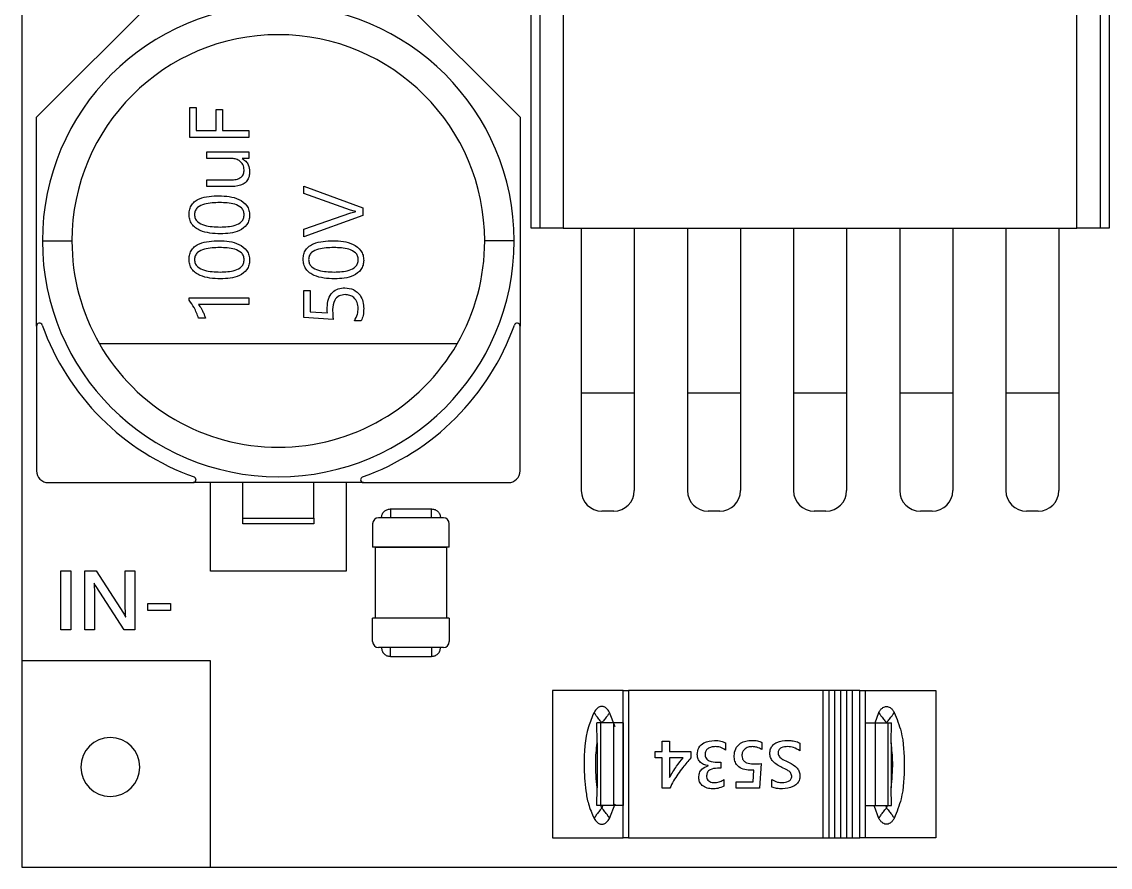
# Model space of a CAD drawing. Header units: millimetres. Extents: x 53 to 376, y 29 to 265.
# Drawn here: x 323.17 to 332.4, y 61.07 to 68.24 of the extents above; entities that cross this region are included whole.
import ezdxf

# ---------------------------------------------------------------- set-up
doc = ezdxf.new("R2010")
doc.units = ezdxf.units.MM

msp = doc.modelspace()

# ---------------------------------------------------------------- linework, layer by layer
at = {"color": 7, "linetype": 'Continuous', "lineweight": 25}
for p, q in [((332.3914, 71.5657), (332.3914, 66.4907)), ((332.3164, 70.8157), (332.3164, 66.4907)), ((327.7633, 70.6188), (327.7633, 66.4907)), ((332.1196, 66.4907), (332.1196, 70.6188)), ((323.1728, 69.9453), (323.1728, 62.8203)), ((327.5664, 69.6378), (327.5664, 66.4907)), ((327.4914, 66.4907), (327.4914, 69.5409)), ((324.2978, 68.4328), (323.2978, 67.4328)), ((327.3978, 67.4328), (326.3978, 68.4328)), ((324.5977, 67.5138), (324.6503, 67.5138)), ((324.5977, 67.2612), (324.5977, 67.5138)), ((324.6503, 67.5138), (324.6503, 67.3195)), ((324.8214, 67.3195), (324.8214, 67.4992)), ((324.8214, 67.4992), (324.874, 67.4992)), ((324.874, 67.4992), (324.874, 67.3195)), ((323.2978, 65.6604), (323.2978, 67.4328)), ((327.3978, 67.4328), (327.3978, 65.6604)), ((324.6503, 67.3195), (324.8214, 67.3195)), ((324.874, 67.3195), (325.0977, 67.3195)), ((325.0977, 67.3195), (325.0977, 67.2612)), ((325.0977, 67.2612), (324.5977, 67.2612)), ((324.7424, 67.0825), (324.7424, 67.1395)), ((324.7424, 67.1395), (325.0977, 67.1395)), ((325.0977, 67.1395), (325.0977, 67.0825)), ((324.9472, 67.0825), (324.7424, 67.0825)), ((325.0977, 67.0825), (325.0415, 67.0825)), ((325.0415, 67.0825), (325.0415, 67.0812)), ((324.7424, 66.8446), (324.7424, 66.9011)), ((324.7424, 66.9011), (324.9457, 66.9011)), ((324.9538, 66.8446), (324.7424, 66.8446)), ((325.565, 66.7853), (325.565, 66.8481)), ((325.565, 66.8481), (326.065, 66.6639)), ((325.9607, 66.6448), (325.565, 66.7853)), ((326.0057, 66.632), (326.0057, 66.6333)), ((326.065, 66.6639), (326.065, 66.5997)), ((325.565, 66.4842), (325.9614, 66.6219)), ((326.065, 66.5997), (325.565, 66.4193)), ((325.565, 66.4193), (325.565, 66.4842)), ((327.5664, 66.4907), (327.4914, 66.4907)), ((327.7633, 66.4907), (327.5664, 66.4907)), ((327.7633, 66.4907), (332.1196, 66.4907)), ((332.3164, 66.4907), (332.1196, 66.4907)), ((332.3914, 66.4907), (332.3164, 66.4907)), ((323.3478, 66.3828), (323.5978, 66.3828)), ((327.3478, 66.3828), (327.0978, 66.3828)), ((324.5911, 65.8795), (324.5911, 65.9011)), ((324.5911, 65.9011), (325.0977, 65.9011)), ((325.0977, 65.9011), (325.0977, 65.8442)), ((325.565, 65.7331), (325.565, 65.9632)), ((325.565, 65.9632), (325.6177, 65.9632)), ((325.6177, 65.9632), (325.6177, 65.7824)), ((325.0977, 65.8442), (324.6702, 65.8442)), ((324.7293, 65.729), (324.6717, 65.729)), ((325.8127, 65.7162), (325.565, 65.7331)), ((325.6177, 65.7824), (325.7641, 65.7723)), ((323.2978, 65.6604), (323.2978, 64.4328)), ((326.0514, 65.7068), (325.9927, 65.7068)), ((327.3978, 64.4328), (327.3978, 65.6604)), ((326.8648, 65.5104), (323.8307, 65.5104)), ((328.3664, 65.0907), (327.9164, 65.0907)), ((327.9164, 65.0907), (327.9164, 64.2657)), ((328.3664, 65.0907), (328.3664, 64.2657)), ((329.2664, 65.0907), (328.8164, 65.0907)), ((328.8164, 65.0907), (328.8164, 64.2657)), ((329.2664, 65.0907), (329.2664, 64.2657)), ((330.1664, 65.0907), (329.7164, 65.0907)), ((329.7164, 65.0907), (329.7164, 64.2657)), ((330.1664, 65.0907), (330.1664, 64.2657)), ((331.0664, 65.0907), (330.6164, 65.0907)), ((330.6164, 65.0907), (330.6164, 64.2657)), ((331.0664, 65.0907), (331.0664, 64.2657)), ((331.9664, 65.0907), (331.5164, 65.0907)), ((331.5164, 65.0907), (331.5164, 64.2657)), ((331.9664, 65.0907), (331.9664, 64.2657)), ((323.3978, 64.3328), (324.6254, 64.3328)), ((326.0702, 64.3328), (324.6254, 64.3328)), ((324.7728, 63.5828), (324.7728, 64.3328)), ((325.0478, 64.0328), (325.0478, 64.3328)), ((325.6478, 64.0328), (325.6478, 64.3328)), ((325.9228, 64.3328), (325.9228, 63.5828)), ((326.0702, 64.3328), (327.2978, 64.3328)), ((326.2978, 64.1094), (326.6478, 64.1094)), ((328.1914, 64.0907), (328.0914, 64.0907)), ((329.0914, 64.0907), (328.9914, 64.0907)), ((329.9914, 64.0907), (329.8914, 64.0907)), ((330.8914, 64.0907), (330.7914, 64.0907)), ((331.7914, 64.0907), (331.6914, 64.0907)), ((325.0478, 63.9828), (325.0478, 64.0328)), ((325.0478, 64.0328), (325.6478, 64.0328)), ((325.6478, 63.9828), (325.0478, 63.9828)), ((325.6478, 64.0328), (325.6478, 63.9828)), ((326.1478, 63.9844), (326.1478, 63.7844)), ((326.7478, 64.0343), (326.1978, 64.0343)), ((326.7978, 63.7844), (326.7978, 63.9844)), ((326.7978, 63.7844), (326.1478, 63.7844)), ((326.1728, 63.1843), (326.1728, 63.7844)), ((326.1728, 63.7844), (326.7728, 63.7844)), ((326.7728, 63.7844), (326.7728, 63.1843)), ((323.504, 63.0839), (323.504, 63.5839)), ((323.504, 63.5839), (323.5891, 63.5839)), ((323.5891, 63.5839), (323.5891, 63.0839)), ((323.7083, 63.0839), (323.7083, 63.5839)), ((323.7083, 63.5839), (323.8044, 63.5839)), ((323.8044, 63.5839), (324.0342, 63.2252)), ((324.0508, 63.2618), (324.0508, 63.5839)), ((324.0508, 63.5839), (324.1302, 63.5839)), ((324.1302, 63.5839), (324.1302, 63.0839)), ((325.9228, 63.5828), (324.7728, 63.5828)), ((323.7875, 63.4804), (323.7854, 63.4804)), ((323.7882, 63.4117), (323.7882, 63.0839)), ((324.04, 63.0839), (323.8024, 63.4514)), ((324.2429, 63.3076), (324.4324, 63.3076)), ((324.2429, 63.2484), (324.2429, 63.3076)), ((324.4324, 63.2484), (324.2429, 63.2484)), ((324.4324, 63.3076), (324.4324, 63.2484)), ((324.0529, 63.1944), (324.0542, 63.1944)), ((326.1478, 62.9844), (326.1478, 63.1843)), ((326.7978, 63.1843), (326.1478, 63.1843)), ((326.7728, 63.1843), (326.1728, 63.1843)), ((326.7978, 63.1843), (326.7978, 62.9844)), ((323.5891, 63.0839), (323.504, 63.0839)), ((323.7882, 63.0839), (323.7083, 63.0839)), ((324.1302, 63.0839), (324.04, 63.0839)), ((326.7478, 62.9343), (326.1978, 62.9343)), ((326.2978, 62.8593), (326.6478, 62.8593)), ((324.7728, 62.8203), (323.1728, 62.8203)), ((323.1728, 62.8203), (323.1728, 61.0703)), ((324.7728, 61.0703), (324.7728, 62.8203)), ((327.6728, 62.5703), (327.6728, 61.3203)), ((328.2728, 62.5703), (327.6728, 62.5703)), ((328.2728, 61.3203), (328.2728, 62.5703)), ((328.2728, 62.5703), (328.3165, 62.5703)), ((328.3165, 62.5703), (328.3165, 61.3203)), ((329.9675, 62.5703), (328.3165, 62.5703)), ((330.0175, 62.5703), (329.9675, 62.5703)), ((329.9675, 61.3203), (329.9675, 62.5703)), ((330.0675, 62.5703), (330.0175, 62.5703)), ((330.0175, 61.3203), (330.0175, 62.5703)), ((330.0675, 61.3203), (330.0675, 62.5703)), ((330.1175, 62.5703), (330.0675, 62.5703)), ((330.1175, 61.3203), (330.1175, 62.5703)), ((330.1675, 62.5703), (330.1175, 62.5703)), ((330.1675, 61.3203), (330.1675, 62.5703)), ((330.2175, 62.5703), (330.1675, 62.5703)), ((330.2175, 61.3203), (330.2175, 62.5703)), ((330.279, 62.5703), (330.2175, 62.5703)), ((330.279, 61.3203), (330.279, 62.5703)), ((330.279, 62.5703), (330.3228, 62.5703)), ((330.3228, 62.5703), (330.3228, 61.3203)), ((330.3228, 62.5703), (330.9228, 62.5703)), ((330.9228, 62.5703), (330.9228, 61.3203)), ((328.0506, 62.1247), (328.0483, 62.2953)), ((328.0803, 62.2953), (328.0483, 62.2953)), ((328.0803, 62.2953), (328.0803, 61.5953)), ((328.1884, 62.2953), (328.0803, 62.2953)), ((328.2043, 62.2625), (328.1568, 62.3841)), ((328.1884, 62.2953), (328.1884, 61.5953)), ((328.2728, 62.2953), (328.1884, 62.2953)), ((328.2728, 62.2953), (328.2728, 61.5953)), ((330.3228, 62.2953), (330.3228, 61.5953)), ((330.3228, 62.2953), (330.4072, 62.2953)), ((330.4072, 62.2953), (330.4072, 61.5953)), ((330.4072, 62.2953), (330.5152, 62.2953)), ((330.4078, 62.2953), (330.4388, 62.3841)), ((330.5152, 62.2953), (330.5152, 61.5953)), ((330.5152, 62.2953), (330.5473, 62.2953)), ((330.5449, 62.1247), (330.5473, 62.2953)), ((328.0506, 62.1247), (328.0506, 61.7446)), ((328.6021, 62.0515), (328.6021, 62.141)), ((328.6021, 62.141), (328.6645, 62.141)), ((328.6645, 62.141), (328.6645, 62.0515)), ((329.1407, 62.1249), (329.1407, 62.0645)), ((329.4477, 62.1298), (329.4477, 62.0677)), ((329.7704, 62.124), (329.7704, 62.0568)), ((330.5449, 62.1247), (330.5449, 61.7446)), ((328.543, 61.9989), (328.543, 62.0515)), ((328.543, 62.0515), (328.6021, 62.0515)), ((328.6645, 62.0515), (328.8446, 62.0515)), ((328.8446, 62.0515), (328.8446, 61.9984)), ((328.6021, 61.9989), (328.543, 61.9989)), ((328.6021, 61.741), (328.6021, 61.9989)), ((328.6645, 61.9989), (328.6645, 61.8312)), ((328.7797, 61.9989), (328.6645, 61.9989)), ((328.9931, 61.9318), (328.9931, 61.9328)), ((329.0694, 61.962), (329.1002, 61.962)), ((329.1002, 61.962), (329.1002, 61.9094)), ((329.4407, 61.9496), (329.4265, 61.741)), ((329.1002, 61.9094), (329.0708, 61.9094)), ((329.373, 61.7936), (329.3796, 61.8947)), ((328.0491, 61.5953), (328.0506, 61.7446)), ((328.667, 61.741), (328.6021, 61.741)), ((329.1258, 61.8155), (329.1258, 61.7584)), ((329.2306, 61.7936), (329.373, 61.7936)), ((329.2306, 61.741), (329.2306, 61.7936)), ((329.4265, 61.741), (329.2306, 61.741)), ((329.5328, 61.7498), (329.5328, 61.8147)), ((330.5465, 61.5953), (330.5449, 61.7446)), ((328.0803, 61.5953), (328.0491, 61.5953)), ((328.1884, 61.5953), (328.0803, 61.5953)), ((328.1568, 61.4851), (328.2045, 61.6074)), ((328.2728, 61.5953), (328.1884, 61.5953)), ((330.3228, 61.5953), (330.4072, 61.5953)), ((330.4388, 61.4851), (330.4034, 61.5863)), ((330.4072, 61.5953), (330.5152, 61.5953)), ((330.5152, 61.5953), (330.5465, 61.5953)), ((327.6728, 61.3203), (328.2728, 61.3203)), ((328.3165, 61.3203), (328.2728, 61.3203)), ((328.3165, 61.3203), (329.9675, 61.3203)), ((329.9675, 61.3203), (330.0175, 61.3203)), ((330.0175, 61.3203), (330.0675, 61.3203)), ((330.0675, 61.3203), (330.1175, 61.3203)), ((330.1175, 61.3203), (330.1675, 61.3203)), ((330.1675, 61.3203), (330.2175, 61.3203)), ((330.2175, 61.3203), (330.279, 61.3203)), ((330.3228, 61.3203), (330.279, 61.3203)), ((330.9228, 61.3203), (330.3228, 61.3203)), ((323.1728, 61.0703), (324.7728, 61.0703)), ((324.7728, 61.0703), (340.8923, 61.0703))]:
    msp.add_line(p, q, dxfattribs=at)
for centre, radius, start, end in [((325.3478, 66.3828), 2, 0, 180), ((325.3478, 66.3828), 1.75, 0, 180), ((325.3478, 66.3828), 2, 180, 0), ((325.3478, 66.3828), 1.75, 180, 209.90085), ((325.3478, 66.3828), 1.75, 330.09915, 0), ((323.3228, 65.6604), 0.025, 19.63362, 180), ((325.3478, 66.3828), 2.125, 199.63362, 250.36638), ((325.3478, 66.3828), 2.125, 289.63362, 340.36638), ((327.3728, 65.6604), 0.025, 0, 160.36638), ((325.3478, 66.3828), 1.75, 209.90085, 330.09915), ((323.3978, 64.4328), 0.1, 180, 270), ((327.2978, 64.4328), 0.1, 270, 0), ((324.6254, 64.3578), 0.025, 270, 70.36638), ((326.0702, 64.3578), 0.025, 109.63362, 180), ((326.0702, 64.3578), 0.025, 180, 270), ((328.0914, 64.2657), 0.175, 180, 270), ((328.1914, 64.2657), 0.175, 270, 0), ((328.9914, 64.2657), 0.175, 180, 270), ((329.0914, 64.2657), 0.175, 270, 0), ((329.8914, 64.2657), 0.175, 180, 270), ((329.9914, 64.2657), 0.175, 270, 0), ((330.7914, 64.2657), 0.175, 180, 270), ((330.8914, 64.2657), 0.175, 270, 0), ((331.6914, 64.2657), 0.175, 180, 270), ((331.7914, 64.2657), 0.175, 270, 0), ((326.1978, 63.9844), 0.05, 90, 180), ((326.7478, 63.9844), 0.05, 0, 90), ((326.1978, 62.9844), 0.05, 180, 270), ((326.7478, 62.9844), 0.05, 270, 0), ((323.9228, 61.9203), 0.25, 90, 270), ((323.9228, 61.9203), 0.25, 270, 90)]:
    msp.add_arc(centre, radius, start, end, dxfattribs=at)
for points, knots in [([(325.0582, 66.9871), (325.0562, 67.0026), (325.0521, 67.0334), (325.0198, 67.0648), (324.9834, 67.0805), (324.9593, 67.0819), (324.9472, 67.0825)], [0, 0, 0, 0, 0.279072, 0.558399, 0.778938, 1, 1, 1, 1]), ([(325.0415, 67.0812), (325.0519, 67.0744), (325.0727, 67.0607), (325.0991, 67.0233), (325.1023, 66.9911), (325.1043, 66.9715)], [0, 0, 0, 0, 0.28077, 0.561058, 1, 1, 1, 1]), ([(324.9457, 66.9011), (324.9608, 66.9017), (324.9908, 66.9028), (325.0313, 66.9187), (325.0557, 66.9514), (325.0574, 66.9752), (325.0582, 66.9871)], [0, 0, 0, 0, 0.281278, 0.560727, 0.779759, 1, 1, 1, 1]), ([(325.1043, 66.9715), (325.1035, 66.9575), (325.102, 66.9294), (325.0841, 66.8901), (325.0359, 66.8497), (324.9876, 66.8467), (324.9538, 66.8446)], [0, 0, 0, 0, 0.187622, 0.374604, 0.56136, 1, 1, 1, 1]), ([(324.5911, 66.6104), (324.592, 66.6245), (324.5937, 66.6526), (324.612, 66.6917), (324.6422, 66.7218), (324.7169, 66.7621), (324.7883, 66.7648), (324.8454, 66.767)], [0, 0, 0, 0, 0.1253055, 0.2503493, 0.3754615, 0.5008127, 1, 1, 1, 1]), ([(324.8454, 66.767), (324.9039, 66.7639), (324.9915, 66.7593), (325.0761, 66.6963), (325.1012, 66.6433), (325.1032, 66.6144), (325.1043, 66.6)], [0, 0, 0, 0, 0.499828, 0.748953, 0.874383, 1, 1, 1, 1]), ([(324.8512, 66.7087), (324.8074, 66.7075), (324.7418, 66.7058), (324.669, 66.676), (324.6406, 66.6406), (324.6383, 66.6186), (324.6371, 66.6076)], [0, 0, 0, 0, 0.501085, 0.750394, 0.87514, 1, 1, 1, 1]), ([(325.0582, 66.6056), (325.0572, 66.6163), (325.0552, 66.6379), (325.0293, 66.6739), (324.9585, 66.7058), (324.8942, 66.7075), (324.8512, 66.7087)], [0, 0, 0, 0, 0.125008, 0.249881, 0.498964, 1, 1, 1, 1]), ([(326.0057, 66.6333), (325.9971, 66.6349), (325.9819, 66.6376), (325.9672, 66.6426), (325.9607, 66.6448)], [0, 0, 0, 0, 0.559937, 1, 1, 1, 1]), ([(325.9614, 66.6219), (325.9696, 66.6244), (325.9841, 66.6288), (325.9991, 66.631), (326.0057, 66.632)], [0, 0, 0, 0, 0.5598813, 1, 1, 1, 1]), ([(324.8575, 66.4428), (324.7976, 66.4457), (324.7225, 66.4493), (324.6449, 66.4932), (324.6135, 66.5252), (324.5941, 66.5661), (324.5921, 66.5956), (324.5911, 66.6104)], [0, 0, 0, 0, 0.498991, 0.624393, 0.749594, 0.874722, 1, 1, 1, 1]), ([(324.6371, 66.6076), (324.6382, 66.5963), (324.6403, 66.5737), (324.6683, 66.5365), (324.7426, 66.5041), (324.81, 66.5023), (324.855, 66.5011)], [0, 0, 0, 0, 0.124965, 0.249793, 0.498946, 1, 1, 1, 1]), ([(324.855, 66.5011), (324.8976, 66.5023), (324.9613, 66.504), (325.031, 66.5371), (325.0554, 66.5736), (325.0573, 66.5949), (325.0582, 66.6056)], [0, 0, 0, 0, 0.500953, 0.749942, 0.874894, 1, 1, 1, 1]), ([(325.1043, 66.6), (325.1033, 66.5863), (325.1013, 66.5589), (325.0769, 66.5088), (324.9963, 66.4495), (324.9131, 66.4455), (324.8575, 66.4428)], [0, 0, 0, 0, 0.125581, 0.251016, 0.500118, 1, 1, 1, 1]), ([(327.9164, 66.4907), (327.9164, 66.4056), (327.9164, 66.2545), (327.9164, 66.0491), (327.9164, 65.8596), (327.9164, 65.7079), (327.9164, 65.5541), (327.9164, 65.4593), (327.9164, 65.3087), (327.9164, 65.1882), (327.9164, 65.1224), (327.9164, 65.0907)], [0, 0, 0, 0, 0.112206, 0.199231, 0.27273, 0.38236, 0.508624, 0.79651, 0.914154, 0.958589, 1, 1, 1, 1]), ([(328.3664, 66.4907), (328.3664, 66.4056), (328.3664, 66.2545), (328.3664, 66.0491), (328.3664, 65.8596), (328.3664, 65.7079), (328.3664, 65.5541), (328.3664, 65.4593), (328.3664, 65.3087), (328.3664, 65.1882), (328.3664, 65.1224), (328.3664, 65.0907)], [0, 0, 0, 0, 0.112206, 0.199231, 0.27273, 0.38236, 0.508624, 0.79651, 0.914154, 0.958589, 1, 1, 1, 1]), ([(328.8164, 66.4907), (328.8164, 66.4056), (328.8164, 66.2545), (328.8164, 66.0491), (328.8164, 65.8596), (328.8164, 65.7079), (328.8164, 65.5541), (328.8164, 65.4593), (328.8164, 65.3087), (328.8164, 65.1882), (328.8164, 65.1224), (328.8164, 65.0907)], [0, 0, 0, 0, 0.112206, 0.199231, 0.27273, 0.38236, 0.508624, 0.79651, 0.914154, 0.958589, 1, 1, 1, 1]), ([(329.2664, 66.4907), (329.2664, 66.4056), (329.2664, 66.2545), (329.2664, 66.0491), (329.2664, 65.8596), (329.2664, 65.7079), (329.2664, 65.5541), (329.2664, 65.4593), (329.2664, 65.3087), (329.2664, 65.1882), (329.2664, 65.1224), (329.2664, 65.0907)], [0, 0, 0, 0, 0.112206, 0.199231, 0.27273, 0.38236, 0.508624, 0.79651, 0.914154, 0.958589, 1, 1, 1, 1]), ([(329.7164, 66.4907), (329.7164, 66.4056), (329.7164, 66.2545), (329.7164, 66.0491), (329.7164, 65.8596), (329.7164, 65.7079), (329.7164, 65.5541), (329.7164, 65.4593), (329.7164, 65.3087), (329.7164, 65.1882), (329.7164, 65.1224), (329.7164, 65.0907)], [0, 0, 0, 0, 0.112206, 0.199231, 0.27273, 0.38236, 0.508624, 0.79651, 0.914154, 0.958589, 1, 1, 1, 1]), ([(330.1664, 66.4907), (330.1664, 66.4056), (330.1664, 66.2545), (330.1664, 66.0491), (330.1664, 65.8596), (330.1664, 65.7079), (330.1664, 65.5541), (330.1664, 65.4593), (330.1664, 65.3087), (330.1664, 65.1882), (330.1664, 65.1224), (330.1664, 65.0907)], [0, 0, 0, 0, 0.112206, 0.199231, 0.27273, 0.38236, 0.508624, 0.79651, 0.914154, 0.958589, 1, 1, 1, 1]), ([(330.6164, 66.4907), (330.6164, 66.4056), (330.6164, 66.2545), (330.6164, 66.0491), (330.6164, 65.8596), (330.6164, 65.7079), (330.6164, 65.5541), (330.6164, 65.4593), (330.6164, 65.3087), (330.6164, 65.1882), (330.6164, 65.1224), (330.6164, 65.0907)], [0, 0, 0, 0, 0.112206, 0.199231, 0.27273, 0.38236, 0.508624, 0.79651, 0.914154, 0.958589, 1, 1, 1, 1]), ([(331.0664, 66.4907), (331.0664, 66.4056), (331.0664, 66.2545), (331.0664, 66.0491), (331.0664, 65.8596), (331.0664, 65.7079), (331.0664, 65.5541), (331.0664, 65.4593), (331.0664, 65.3087), (331.0664, 65.1882), (331.0664, 65.1224), (331.0664, 65.0907)], [0, 0, 0, 0, 0.112206, 0.199231, 0.27273, 0.38236, 0.508624, 0.79651, 0.914154, 0.958589, 1, 1, 1, 1]), ([(331.5164, 66.4907), (331.5164, 66.4056), (331.5164, 66.2545), (331.5164, 66.0491), (331.5164, 65.8596), (331.5164, 65.7079), (331.5164, 65.5541), (331.5164, 65.4593), (331.5164, 65.3087), (331.5164, 65.1882), (331.5164, 65.1224), (331.5164, 65.0907)], [0, 0, 0, 0, 0.112206, 0.199231, 0.27273, 0.38236, 0.508624, 0.79651, 0.914154, 0.958589, 1, 1, 1, 1]), ([(331.9664, 66.4907), (331.9664, 66.4056), (331.9664, 66.2545), (331.9664, 66.0491), (331.9664, 65.8596), (331.9664, 65.7079), (331.9664, 65.5541), (331.9664, 65.4593), (331.9664, 65.3087), (331.9664, 65.1882), (331.9664, 65.1224), (331.9664, 65.0907)], [0, 0, 0, 0, 0.112206, 0.199231, 0.27273, 0.38236, 0.508624, 0.79651, 0.914154, 0.958589, 1, 1, 1, 1]), ([(324.5911, 66.2288), (324.592, 66.2429), (324.5937, 66.271), (324.612, 66.3101), (324.6422, 66.3402), (324.7169, 66.3805), (324.7883, 66.3832), (324.8454, 66.3854)], [0, 0, 0, 0, 0.125301, 0.250345, 0.375458, 0.50081, 1, 1, 1, 1]), ([(324.8454, 66.3854), (324.9039, 66.3823), (324.9915, 66.3777), (325.0761, 66.3147), (325.1012, 66.2617), (325.1032, 66.2329), (325.1043, 66.2184)], [0, 0, 0, 0, 0.49983, 0.748952, 0.874388, 1, 1, 1, 1]), ([(325.5584, 66.2288), (325.5593, 66.2429), (325.5611, 66.271), (325.5794, 66.3101), (325.6095, 66.3402), (325.6843, 66.3805), (325.7557, 66.3832), (325.8128, 66.3854)], [0, 0, 0, 0, 0.1253004, 0.2503458, 0.3754565, 0.5008081, 1, 1, 1, 1]), ([(325.8128, 66.3854), (325.8712, 66.3823), (325.9589, 66.3777), (326.0434, 66.3147), (326.0686, 66.2617), (326.0706, 66.2329), (326.0716, 66.2184)], [0, 0, 0, 0, 0.499828, 0.748951, 0.874388, 1, 1, 1, 1]), ([(324.8512, 66.3271), (324.8074, 66.326), (324.7418, 66.3243), (324.669, 66.2944), (324.6406, 66.259), (324.6383, 66.237), (324.6371, 66.226)], [0, 0, 0, 0, 0.501087, 0.7504, 0.875146, 1, 1, 1, 1]), ([(325.0582, 66.224), (325.0572, 66.2348), (325.0552, 66.2563), (325.0293, 66.2924), (324.9585, 66.3243), (324.8942, 66.326), (324.8512, 66.3271)], [0, 0, 0, 0, 0.125001, 0.249875, 0.498962, 1, 1, 1, 1]), ([(325.8185, 66.3271), (325.7747, 66.326), (325.7092, 66.3243), (325.6364, 66.2944), (325.6079, 66.259), (325.6056, 66.237), (325.6045, 66.226)], [0, 0, 0, 0, 0.50109, 0.750399, 0.875146, 1, 1, 1, 1]), ([(326.0256, 66.224), (326.0246, 66.2348), (326.0226, 66.2563), (325.9966, 66.2924), (325.9259, 66.3243), (325.8615, 66.326), (325.8185, 66.3271)], [0, 0, 0, 0, 0.125001, 0.249874, 0.498964, 1, 1, 1, 1]), ([(324.8575, 66.0613), (324.7976, 66.0641), (324.7225, 66.0678), (324.6449, 66.1117), (324.6135, 66.1436), (324.5941, 66.1845), (324.5921, 66.214), (324.5911, 66.2288)], [0, 0, 0, 0, 0.498989, 0.624389, 0.74959, 0.874717, 1, 1, 1, 1]), ([(324.6371, 66.226), (324.6382, 66.2147), (324.6403, 66.1922), (324.6683, 66.1549), (324.7426, 66.1226), (324.81, 66.1208), (324.855, 66.1195)], [0, 0, 0, 0, 0.124964, 0.249797, 0.498949, 1, 1, 1, 1]), ([(324.855, 66.1195), (324.8976, 66.1207), (324.9613, 66.1224), (325.031, 66.1555), (325.0554, 66.192), (325.0573, 66.2133), (325.0582, 66.224)], [0, 0, 0, 0, 0.500951, 0.749942, 0.874887, 1, 1, 1, 1]), ([(325.1043, 66.2184), (325.1033, 66.2047), (325.1013, 66.1773), (325.0769, 66.1272), (324.9963, 66.0679), (324.9131, 66.0639), (324.8575, 66.0613)], [0, 0, 0, 0, 0.12558, 0.25102, 0.500121, 1, 1, 1, 1]), ([(325.8249, 66.0613), (325.7649, 66.0641), (325.6898, 66.0678), (325.6122, 66.1117), (325.5809, 66.1436), (325.5615, 66.1845), (325.5595, 66.214), (325.5584, 66.2288)], [0, 0, 0, 0, 0.498989, 0.624389, 0.74959, 0.874717, 1, 1, 1, 1]), ([(325.6045, 66.226), (325.6056, 66.2147), (325.6077, 66.1922), (325.6357, 66.1549), (325.71, 66.1226), (325.7773, 66.1208), (325.8223, 66.1195)], [0, 0, 0, 0, 0.124965, 0.249796, 0.49895, 1, 1, 1, 1]), ([(325.8223, 66.1195), (325.8649, 66.1207), (325.9287, 66.1224), (325.9983, 66.1555), (326.0227, 66.192), (326.0246, 66.2133), (326.0256, 66.224)], [0, 0, 0, 0, 0.500951, 0.74994, 0.874888, 1, 1, 1, 1]), ([(326.0716, 66.2184), (326.0706, 66.2047), (326.0687, 66.1773), (326.0443, 66.1272), (325.9637, 66.0679), (325.8805, 66.0639), (325.8249, 66.0613)], [0, 0, 0, 0, 0.12558, 0.251021, 0.500121, 1, 1, 1, 1]), ([(325.7624, 65.8181), (325.764, 65.8419), (325.7672, 65.8894), (325.8016, 65.9491), (325.8556, 65.9817), (325.8929, 65.9846), (325.9117, 65.986)], [0, 0, 0, 0, 0.280687, 0.559831, 0.779533, 1, 1, 1, 1]), ([(325.9117, 65.986), (325.9368, 65.9833), (325.9871, 65.9777), (326.0417, 65.9285), (326.068, 65.8689), (326.0704, 65.8295), (326.0716, 65.8098)], [0, 0, 0, 0, 0.279582, 0.558447, 0.779024, 1, 1, 1, 1]), ([(325.9145, 65.9277), (325.8968, 65.9259), (325.8615, 65.9223), (325.814, 65.8743), (325.8105, 65.8285), (325.8084, 65.8005)], [0, 0, 0, 0, 0.280549, 0.560025, 1, 1, 1, 1]), ([(326.0256, 65.8105), (326.0241, 65.8276), (326.0213, 65.8616), (325.9935, 65.9023), (325.9546, 65.9246), (325.9279, 65.9267), (325.9145, 65.9277)], [0, 0, 0, 0, 0.280262, 0.559378, 0.779448, 1, 1, 1, 1]), ([(324.6717, 65.729), (324.6605, 65.7592), (324.6405, 65.8132), (324.6062, 65.8592), (324.5911, 65.8795)], [0, 0, 0, 0, 0.559836, 1, 1, 1, 1]), ([(324.6702, 65.8442), (324.6793, 65.8324), (324.6941, 65.8131), (324.7092, 65.7827), (324.7212, 65.7566), (324.7266, 65.7382), (324.7293, 65.729)], [0, 0, 0, 0, 0.339532, 0.55969, 0.779886, 1, 1, 1, 1]), ([(325.7641, 65.7723), (325.7636, 65.7809), (325.7627, 65.7961), (325.7625, 65.8114), (325.7624, 65.8181)], [0, 0, 0, 0, 0.559991, 1, 1, 1, 1]), ([(325.8084, 65.8005), (325.8087, 65.7847), (325.8092, 65.7566), (325.8116, 65.7285), (325.8127, 65.7162)], [0, 0, 0, 0, 0.560017, 1, 1, 1, 1]), ([(325.9927, 65.7068), (326.003, 65.7249), (326.0214, 65.7573), (326.0243, 65.7943), (326.0256, 65.8105)], [0, 0, 0, 0, 0.5598961, 1, 1, 1, 1]), ([(326.0716, 65.8098), (326.0714, 65.7898), (326.071, 65.7541), (326.0574, 65.7212), (326.0514, 65.7068)], [0, 0, 0, 0, 0.560845, 1, 1, 1, 1]), ([(326.2228, 64.0343), (326.2239, 64.0442), (326.2262, 64.0638), (326.2435, 64.0886), (326.2683, 64.1059), (326.2879, 64.1082), (326.2978, 64.1094)], [0, 0, 0, 0, 0.249732, 0.499558, 0.749427, 1, 1, 1, 1]), ([(326.2978, 64.1094), (326.2978, 64.1081), (326.2978, 64.1057), (326.2978, 64.0906), (326.2978, 64.0673), (326.2978, 64.0454), (326.2978, 64.0343)], [0, 0, 0, 0, 0.265059, 0.5111544, 0.7514402, 1, 1, 1, 1]), ([(326.6478, 64.0343), (326.6478, 64.0454), (326.6478, 64.0673), (326.6478, 64.0906), (326.6478, 64.1057), (326.6478, 64.1081), (326.6478, 64.1094)], [0, 0, 0, 0, 0.2485598, 0.4888456, 0.734941, 1, 1, 1, 1]), ([(326.6478, 64.1094), (326.6576, 64.1082), (326.6772, 64.106), (326.702, 64.0887), (326.7194, 64.0639), (326.7216, 64.0442), (326.7228, 64.0343)], [0, 0, 0, 0, 0.24972, 0.499551, 0.749427, 1, 1, 1, 1]), ([(323.7854, 63.4804), (323.7864, 63.4676), (323.7882, 63.4448), (323.7882, 63.4218), (323.7882, 63.4117)], [0, 0, 0, 0, 0.5598524, 1, 1, 1, 1]), ([(323.8024, 63.4514), (323.7992, 63.4566), (323.7936, 63.466), (323.7893, 63.476), (323.7875, 63.4804)], [0, 0, 0, 0, 0.559889, 1, 1, 1, 1]), ([(324.0342, 63.2252), (324.0378, 63.2195), (324.0443, 63.2095), (324.0503, 63.199), (324.0529, 63.1944)], [0, 0, 0, 0, 0.560024, 1, 1, 1, 1]), ([(324.0542, 63.1944), (324.053, 63.207), (324.0508, 63.2294), (324.0508, 63.2519), (324.0508, 63.2618)], [0, 0, 0, 0, 0.559844, 1, 1, 1, 1]), ([(326.2228, 62.9343), (326.2239, 62.9245), (326.2261, 62.9049), (326.2435, 62.8801), (326.2682, 62.8624), (326.2879, 62.8604), (326.2978, 62.8593)], [0, 0, 0, 0, 0.2495543, 0.4992177, 0.7505379, 1, 1, 1, 1]), ([(326.2978, 62.8593), (326.2978, 62.8603), (326.2978, 62.8623), (326.2978, 62.8757), (326.2978, 62.9002), (326.2978, 62.9232), (326.2978, 62.9344)], [0, 0, 0, 0, 0.224189, 0.476933, 0.747474, 1, 1, 1, 1]), ([(326.6478, 62.9344), (326.6478, 62.9233), (326.6478, 62.9004), (326.6478, 62.8757), (326.6478, 62.8624), (326.6478, 62.8603), (326.6478, 62.8593)], [0, 0, 0, 0, 0.2509034, 0.5216605, 0.7754778, 1, 1, 1, 1]), ([(326.6478, 62.8593), (326.6576, 62.8605), (326.6772, 62.8627), (326.702, 62.8801), (326.7197, 62.9048), (326.7217, 62.9245), (326.7228, 62.9343)], [0, 0, 0, 0, 0.249557, 0.499225, 0.75048, 1, 1, 1, 1]), ([(328.091, 62.4346), (328.0874, 62.4344), (328.0802, 62.4339), (328.0666, 62.4288), (328.0457, 62.4141), (328.0335, 62.3961), (328.0253, 62.3841)], [0, 0, 0, 0, 0.124976, 0.25024, 0.500144, 1, 1, 1, 1]), ([(328.1567, 62.3841), (328.1486, 62.3961), (328.1364, 62.4141), (328.1154, 62.4288), (328.1018, 62.4339), (328.0946, 62.4344), (328.091, 62.4346)], [0, 0, 0, 0, 0.4998337, 0.7497683, 0.8750208, 1, 1, 1, 1]), ([(330.4388, 62.3841), (330.4444, 62.3926), (330.4543, 62.4074), (330.4719, 62.4237), (330.4885, 62.433), (330.4995, 62.4341), (330.5045, 62.4346)], [0, 0, 0, 0, 0.351569, 0.618998, 0.827109, 1, 1, 1, 1]), ([(330.5045, 62.4346), (330.5095, 62.4341), (330.5205, 62.433), (330.5371, 62.4237), (330.5547, 62.4074), (330.5646, 62.3926), (330.5702, 62.3841)], [0, 0, 0, 0, 0.1728642, 0.3809879, 0.6484079, 1, 1, 1, 1]), ([(328.0253, 62.3841), (328.0079, 62.3437), (327.9472, 62.2022), (327.9357, 61.9709), (327.9485, 61.7526), (327.9745, 61.6001), (328.0075, 61.5253), (328.0252, 61.4852)], [0, 0, 0, 0, 0.142696, 0.499693, 0.735092, 0.857689, 1, 1, 1, 1]), ([(328.091, 62.2971), (328.0823, 62.3074), (328.0648, 62.3281), (328.0466, 62.3521), (328.0359, 62.3676), (328.03, 62.3766), (328.0261, 62.3829), (328.0256, 62.3837), (328.0253, 62.3841)], [0, 0, 0, 0, 0.249673, 0.499257, 0.624643, 0.746496, 0.868407, 1, 1, 1, 1]), ([(328.1567, 62.3841), (328.1565, 62.3837), (328.156, 62.3829), (328.1521, 62.3766), (328.1462, 62.3676), (328.1354, 62.3521), (328.1173, 62.3281), (328.0998, 62.3074), (328.091, 62.2971)], [0, 0, 0, 0, 0.13163, 0.253561, 0.375443, 0.500844, 0.750392, 1, 1, 1, 1]), ([(330.4388, 62.3841), (330.4391, 62.3837), (330.4395, 62.3829), (330.4435, 62.3766), (330.4493, 62.3676), (330.4601, 62.3521), (330.4783, 62.3281), (330.4958, 62.3074), (330.5045, 62.2971)], [0, 0, 0, 0, 0.13163, 0.253561, 0.375443, 0.500844, 0.750392, 1, 1, 1, 1]), ([(330.5045, 62.2971), (330.5133, 62.3074), (330.5307, 62.3281), (330.5489, 62.3521), (330.5597, 62.3676), (330.5655, 62.3766), (330.5695, 62.3829), (330.57, 62.3837), (330.5702, 62.3841)], [0, 0, 0, 0, 0.249673, 0.499257, 0.624643, 0.746496, 0.868407, 1, 1, 1, 1]), ([(330.5702, 62.3841), (330.5919, 62.3298), (330.6491, 62.1864), (330.6579, 61.9347), (330.6491, 61.683), (330.5919, 61.5396), (330.5702, 61.4852)], [0, 0, 0, 0, 0.189468, 0.499963, 0.810484, 1, 1, 1, 1]), ([(328.0506, 61.7446), (328.0441, 61.8156), (328.0325, 61.9424), (328.0451, 62.069), (328.0506, 62.1247)], [0, 0, 0, 0, 0.560372, 1, 1, 1, 1]), ([(328.9001, 62.0274), (328.9028, 62.0472), (328.9082, 62.087), (328.9641, 62.1377), (329.0152, 62.143), (329.0463, 62.1462)], [0, 0, 0, 0, 0.2799226, 0.5601866, 1, 1, 1, 1]), ([(329.0463, 62.1462), (329.0648, 62.1457), (329.0978, 62.1447), (329.1276, 62.131), (329.1407, 62.1249)], [0, 0, 0, 0, 0.560452, 1, 1, 1, 1]), ([(329.2125, 62.0153), (329.2148, 62.0363), (329.2192, 62.0783), (329.2614, 62.1231), (329.3115, 62.1437), (329.3443, 62.1454), (329.3607, 62.1462)], [0, 0, 0, 0, 0.27955, 0.558394, 0.778912, 1, 1, 1, 1]), ([(329.3607, 62.1462), (329.3776, 62.1461), (329.4076, 62.1457), (329.4354, 62.1347), (329.4477, 62.1298)], [0, 0, 0, 0, 0.560774, 1, 1, 1, 1]), ([(329.5156, 62.0368), (329.5166, 62.0499), (329.5185, 62.0761), (329.5415, 62.1096), (329.5896, 62.1413), (329.634, 62.1442), (329.6652, 62.1462)], [0, 0, 0, 0, 0.1869401, 0.3734631, 0.5604196, 1, 1, 1, 1]), ([(329.6652, 62.1462), (329.6774, 62.1456), (329.6977, 62.1444), (329.7254, 62.1393), (329.7487, 62.1342), (329.7632, 62.1274), (329.7704, 62.124)], [0, 0, 0, 0, 0.340083, 0.560232, 0.780387, 1, 1, 1, 1]), ([(330.5449, 61.7446), (330.5514, 61.8156), (330.563, 61.9424), (330.5505, 62.069), (330.5449, 62.1247)], [0, 0, 0, 0, 0.560372, 1, 1, 1, 1]), ([(328.9931, 61.9328), (328.9794, 61.9352), (328.9523, 61.9398), (328.9209, 61.9638), (328.9027, 61.995), (328.901, 62.0166), (328.9001, 62.0274)], [0, 0, 0, 0, 0.2803514, 0.5596144, 0.7796301, 1, 1, 1, 1]), ([(329.053, 62.0936), (329.0416, 62.093), (329.0187, 62.0917), (328.9891, 62.0784), (328.9688, 62.0554), (328.9669, 62.0373), (328.9659, 62.0282)], [0, 0, 0, 0, 0.280989, 0.5608236, 0.7803015, 1, 1, 1, 1]), ([(328.9659, 62.0282), (328.9663, 62.0224), (328.9669, 62.0108), (328.974, 61.9945), (328.986, 61.9817), (329.0162, 61.9641), (329.0458, 61.9629), (329.0694, 61.962)], [0, 0, 0, 0, 0.125403, 0.250535, 0.375648, 0.500983, 1, 1, 1, 1]), ([(329.1407, 62.0645), (329.1256, 62.0738), (329.0985, 62.0906), (329.0669, 62.0927), (329.053, 62.0936)], [0, 0, 0, 0, 0.559405, 1, 1, 1, 1]), ([(329.3683, 62.0936), (329.3559, 62.0928), (329.3312, 62.0912), (329.3003, 62.0737), (329.2809, 62.0471), (329.2792, 62.0276), (329.2783, 62.0179)], [0, 0, 0, 0, 0.280709, 0.560148, 0.779848, 1, 1, 1, 1]), ([(329.2783, 62.0179), (329.279, 62.0093), (329.2804, 61.9923), (329.2949, 61.9703), (329.3261, 61.9493), (329.3551, 61.9475), (329.3755, 61.9462)], [0, 0, 0, 0, 0.18699, 0.373502, 0.560558, 1, 1, 1, 1]), ([(329.4477, 62.0677), (329.4338, 62.0758), (329.4092, 62.0902), (329.3808, 62.0926), (329.3683, 62.0936)], [0, 0, 0, 0, 0.5599683, 1, 1, 1, 1]), ([(329.6177, 61.9158), (329.59, 61.931), (329.5515, 61.9522), (329.5191, 61.9998), (329.5168, 62.0244), (329.5156, 62.0368)], [0, 0, 0, 0, 0.559859, 0.780133, 1, 1, 1, 1]), ([(329.6674, 62.0936), (329.6481, 62.0928), (329.624, 62.0917), (329.6003, 62.0761), (329.5878, 62.0615), (329.5861, 62.0472), (329.585, 62.0377)], [0, 0, 0, 0, 0.4997279, 0.6254277, 0.7509641, 1, 1, 1, 1]), ([(329.585, 62.0377), (329.5879, 62.0262), (329.5938, 62.003), (329.6316, 61.9809), (329.6584, 61.9687), (329.6749, 61.9612)], [0, 0, 0, 0, 0.275422, 0.556526, 1, 1, 1, 1]), ([(329.7704, 62.0568), (329.7527, 62.0682), (329.7211, 62.0886), (329.6838, 62.0921), (329.6674, 62.0936)], [0, 0, 0, 0, 0.558758, 1, 1, 1, 1]), ([(328.6645, 61.8312), (328.684, 61.8639), (328.7187, 61.9224), (328.7611, 61.9755), (328.7797, 61.9989)], [0, 0, 0, 0, 0.559868, 1, 1, 1, 1]), ([(328.8446, 61.9984), (328.8216, 61.9713), (328.7836, 61.9266), (328.736, 61.8604), (328.6979, 61.8027), (328.6773, 61.7616), (328.667, 61.741)], [0, 0, 0, 0, 0.340011, 0.560047, 0.780072, 1, 1, 1, 1]), ([(328.9131, 61.8307), (328.9141, 61.8438), (328.9159, 61.8699), (328.9415, 61.9118), (328.9735, 61.9242), (328.9931, 61.9318)], [0, 0, 0, 0, 0.2811073, 0.5611295, 1, 1, 1, 1]), ([(329.3449, 61.8936), (329.3258, 61.8947), (329.2876, 61.897), (329.2407, 61.9266), (329.2156, 61.9703), (329.2136, 62.0003), (329.2125, 62.0153)], [0, 0, 0, 0, 0.2806994, 0.5595229, 0.7793734, 1, 1, 1, 1]), ([(329.3755, 61.9462), (329.3876, 61.9467), (329.4094, 61.9474), (329.4311, 61.9489), (329.4407, 61.9496)], [0, 0, 0, 0, 0.559985, 1, 1, 1, 1]), ([(329.6749, 61.9612), (329.7016, 61.9468), (329.7388, 61.9268), (329.7681, 61.8803), (329.7698, 61.8566), (329.7707, 61.8448)], [0, 0, 0, 0, 0.559663, 0.779768, 1, 1, 1, 1]), ([(329.0708, 61.9094), (329.0492, 61.9084), (329.0222, 61.9071), (328.9956, 61.8897), (328.9818, 61.8731), (328.9801, 61.8571), (328.9789, 61.8464)], [0, 0, 0, 0, 0.499598, 0.625302, 0.750817, 1, 1, 1, 1]), ([(328.9789, 61.8464), (328.9793, 61.8398), (328.9801, 61.8267), (328.989, 61.8085), (329.0122, 61.7905), (329.0347, 61.7892), (329.0505, 61.7883)], [0, 0, 0, 0, 0.1874107, 0.3740992, 0.5609154, 1, 1, 1, 1]), ([(329.3796, 61.8947), (329.3732, 61.8943), (329.3616, 61.8937), (329.35, 61.8936), (329.3449, 61.8936)], [0, 0, 0, 0, 0.560005, 1, 1, 1, 1]), ([(329.7013, 61.8429), (329.6989, 61.8539), (329.6941, 61.876), (329.6588, 61.8976), (329.6333, 61.9089), (329.6177, 61.9158)], [0, 0, 0, 0, 0.275842, 0.556706, 1, 1, 1, 1]), ([(329.6199, 61.7883), (329.6385, 61.7897), (329.6663, 61.7917), (329.692, 61.8127), (329.7004, 61.8292), (329.701, 61.8384), (329.7013, 61.8429)], [0, 0, 0, 0, 0.499145, 0.748819, 0.874304, 1, 1, 1, 1]), ([(329.7707, 61.8448), (329.7695, 61.832), (329.7671, 61.8064), (329.7436, 61.7746), (329.6976, 61.7426), (329.6542, 61.7385), (329.6238, 61.7357)], [0, 0, 0, 0, 0.186819, 0.373619, 0.560818, 1, 1, 1, 1]), ([(329.03, 61.7357), (329.0141, 61.7367), (328.9825, 61.7386), (328.943, 61.7604), (328.917, 61.7933), (328.9144, 61.8182), (328.9131, 61.8307)], [0, 0, 0, 0, 0.2807794, 0.5603458, 0.7801331, 1, 1, 1, 1]), ([(329.1258, 61.7584), (329.1086, 61.7509), (329.078, 61.7374), (329.0447, 61.7362), (329.03, 61.7357)], [0, 0, 0, 0, 0.559326, 1, 1, 1, 1]), ([(329.0505, 61.7883), (329.0658, 61.79), (329.0932, 61.793), (329.1158, 61.8086), (329.1258, 61.8155)], [0, 0, 0, 0, 0.559011, 1, 1, 1, 1]), ([(329.5328, 61.8147), (329.5479, 61.8058), (329.575, 61.7901), (329.6062, 61.7889), (329.6199, 61.7883)], [0, 0, 0, 0, 0.558699, 1, 1, 1, 1]), ([(329.6238, 61.7357), (329.6064, 61.7358), (329.5753, 61.7359), (329.5457, 61.7455), (329.5328, 61.7498)], [0, 0, 0, 0, 0.560737, 1, 1, 1, 1]), ([(328.091, 61.5722), (328.0823, 61.5618), (328.0647, 61.5411), (328.0466, 61.5172), (328.0358, 61.5017), (328.0299, 61.4927), (328.026, 61.4864), (328.0256, 61.4856), (328.0253, 61.4852)], [0, 0, 0, 0, 0.250171, 0.499962, 0.625292, 0.74717, 0.868972, 1, 1, 1, 1]), ([(328.091, 61.5722), (328.0894, 61.5765), (328.0864, 61.5841), (328.0838, 61.5919), (328.0827, 61.5953)], [0, 0, 0, 0, 0.560711, 1, 1, 1, 1]), ([(328.0994, 61.5953), (328.0979, 61.591), (328.0953, 61.5832), (328.0923, 61.5755), (328.091, 61.5722)], [0, 0, 0, 0, 0.559584, 1, 1, 1, 1]), ([(328.1567, 61.4851), (328.1565, 61.4856), (328.156, 61.4864), (328.152, 61.4927), (328.1461, 61.5017), (328.1353, 61.5172), (328.1172, 61.5412), (328.0997, 61.5618), (328.091, 61.5722)], [0, 0, 0, 0, 0.131573, 0.253836, 0.376102, 0.501641, 0.750925, 1, 1, 1, 1]), ([(330.4388, 61.4851), (330.4391, 61.4856), (330.4396, 61.4864), (330.4435, 61.4927), (330.4494, 61.5017), (330.4602, 61.5172), (330.4784, 61.5412), (330.4958, 61.5618), (330.5045, 61.5722)], [0, 0, 0, 0, 0.131573, 0.253836, 0.376102, 0.501641, 0.750925, 1, 1, 1, 1]), ([(330.4962, 61.5953), (330.4976, 61.591), (330.5002, 61.5832), (330.5032, 61.5755), (330.5045, 61.5722)], [0, 0, 0, 0, 0.559584, 1, 1, 1, 1]), ([(330.5045, 61.5722), (330.5062, 61.5765), (330.5091, 61.5841), (330.5117, 61.5919), (330.5128, 61.5953)], [0, 0, 0, 0, 0.560711, 1, 1, 1, 1]), ([(330.5045, 61.5722), (330.5133, 61.5618), (330.5308, 61.5411), (330.549, 61.5172), (330.5598, 61.5017), (330.5656, 61.4927), (330.5695, 61.4864), (330.57, 61.4856), (330.5702, 61.4852)], [0, 0, 0, 0, 0.250171, 0.499962, 0.625292, 0.74717, 0.868972, 1, 1, 1, 1]), ([(328.0253, 61.4852), (328.0335, 61.4732), (328.0457, 61.4552), (328.0666, 61.4405), (328.0802, 61.4354), (328.0874, 61.4349), (328.091, 61.4346)], [0, 0, 0, 0, 0.499867, 0.749783, 0.875021, 1, 1, 1, 1]), ([(328.091, 61.4346), (328.0946, 61.4349), (328.1018, 61.4354), (328.1154, 61.4405), (328.1363, 61.4552), (328.1486, 61.4731), (328.1567, 61.4851)], [0, 0, 0, 0, 0.1249887, 0.2502529, 0.5001658, 1, 1, 1, 1]), ([(330.5045, 61.4346), (330.4995, 61.4351), (330.4885, 61.4363), (330.4719, 61.4456), (330.4543, 61.4618), (330.4444, 61.4767), (330.4388, 61.4851)], [0, 0, 0, 0, 0.172921, 0.381042, 0.648449, 1, 1, 1, 1]), ([(330.5702, 61.4852), (330.5646, 61.4768), (330.5547, 61.4619), (330.5371, 61.4456), (330.5205, 61.4363), (330.5095, 61.4351), (330.5045, 61.4346)], [0, 0, 0, 0, 0.351621, 0.619082, 0.827155, 1, 1, 1, 1])]:
    msp.add_open_spline(points, degree=3, knots=knots, dxfattribs=at)

doc.saveas('drawing.dxf')
